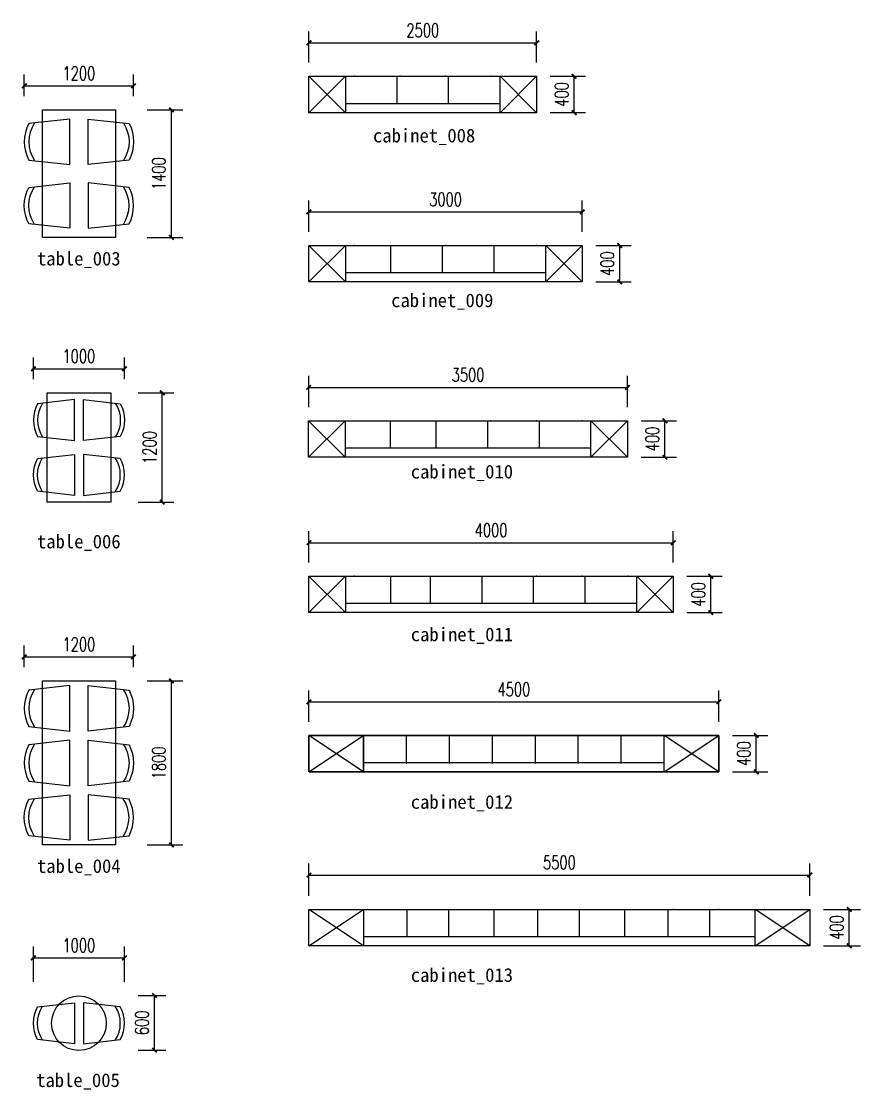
# Model space of a CAD drawing. Extents: x 23971 to 232415, y -48119 to 67869.
# Drawn here: x 80972 to 90187, y 8074 to 19803 of the extents above; entities that cross this region are included whole.
import ezdxf

# ---------------------------------------------------------------- set-up
doc = ezdxf.new("R2010")
doc.units = 0
doc.header["$LTSCALE"] = 1000
doc.header["$MEASUREMENT"] = 0
doc.layers.add('PM-家具', color=146, linetype='Continuous')
doc.layers.add('PUB_DIM', color=3, linetype='Continuous')
doc.styles.add('_TCH_DIM_T3', font='SIMPLEX', dxfattribs={"width": 0.705882, "bigfont": 'GBCBIG'})
doc.styles.get("Standard").update_dxf_attribs({"font": 'gbenor.shx', "bigfont": 'gbcbig.shx'})
doc.dimstyles.new('_TCH_ARCH&&50', dxfattribs={"dimtxt": 148.75, "dimasz": 50, "dimexe": 125, "dimexo": 150, "dimgap": 63.125, "dimtad": 1, "dimdec": 0, "dimzin": 0, "dimdsep": 46, "dimtxsty": '_TCH_DIM_T3', "dimblk": 'ARCHTICK', "dimcen": 0.09, "dimclrt": 7, "dimazin": 2, "dimtfac": 1, "dimtdec": 0, "dimtix": 1, "dimtmove": 2, "dimatfit": 3, "dimfxl": 100, "dimtolj": 1, "dimtzin": 0, "dimarcsym": 0})

# ---------------------------------------------------------------- blocks, each defined once
blk = doc.blocks.new('餐椅')
at = {"linetype": 'Continuous'}
blk.add_lwpolyline([(-37122, -100190), (-36672, -100240), (-36672, -99740), (-37122, -99790, 0.25)], format="xyb", close=True, dxfattribs=at)
at = {"color": 251, "linetype": 'Continuous'}
blk.add_arc((-36747, -99990), 375, 146.5109, 213.4891, dxfattribs=at)
blk = doc.blocks.new('450椅子')
at = {"linetype": 'Continuous'}
blk.add_lwpolyline([(-38284, -105674), (-37879, -105719), (-37879, -105269), (-38284, -105314, 0.25)], format="xyb", close=True, dxfattribs=at)
at = {"color": 251, "linetype": 'Continuous'}
blk.add_arc((-37947, -105494), 337, 146.5109, 213.4891, dxfattribs=at)
blk = doc.blocks.new('table003')
at = {"layer": 'PM-家具'}
blk.add_lwpolyline([(-36972, -99097), (-36172, -99097), (-36172, -100497), (-36972, -100497)], close=True, dxfattribs=at)
blk.add_blockref('餐椅', (0, 543), dxfattribs=at)
at = {"layer": 'PM-家具', "xscale": -1}
blk.add_blockref('餐椅', (-73144, 543), dxfattribs=at)
at = {"layer": 'PM-家具', "xscale": -1, "rotation": 180}
blk.add_blockref('餐椅', (0, -200137), dxfattribs=at)
at = {"layer": 'PM-家具', "rotation": 180}
blk.add_blockref('餐椅', (-73144, -200137), dxfattribs=at)
blk = doc.blocks.new('_ArchTick')
at = {"color": 0, "linetype": 'ByBlock', "const_width": 0.4}
blk.add_lwpolyline([(-0.5, -0.5), (0.5, 0.5)], dxfattribs=at)
blk = doc.blocks.new('*D99')
at = {"layer": 'Defpoints', "color": 0, "transparency": 16777216}
for p in [(88630, 11963), (89042, 11963), (88630, 11563)]:
    blk.add_point(p, dxfattribs=at)
at = {"layer": 'PUB_DIM', "color": 0, "lineweight": -2, "transparency": 16777216}
for p, q in [((88780, 11963), (89167, 11963)), ((89042, 11563), (89042, 11963)), ((88780, 11563), (89167, 11563))]:
    blk.add_line(p, q, dxfattribs=at)
at = {"layer": 'PUB_DIM', "color": 0, "lineweight": -2, "transparency": 16777216, "xscale": 50, "yscale": 50, "zscale": 50}
for p, rotation in [((89042, 11963), 90), ((89042, 11563), 270)]:
    blk.add_blockref('_ArchTick', p, dxfattribs=dict(at, rotation=rotation))
at = {"layer": 'PUB_DIM', "color": 7, "transparency": 16777216, "insert": (88905, 11763), "char_height": 148.8, "attachment_point": 5, "rotation": 90, "style": '_TCH_DIM_T3'}
blk.add_mtext('\\A1;400', dxfattribs=at)
blk = doc.blocks.new('*D100')
at = {"layer": 'Defpoints', "color": 0, "transparency": 16777216}
for p in [(88630, 12331), (84130, 11963), (88630, 11963)]:
    blk.add_point(p, dxfattribs=at)
at = {"layer": 'PUB_DIM', "color": 0, "lineweight": -2, "transparency": 16777216}
for p, q in [((84130, 12113), (84130, 12456)), ((88630, 12113), (88630, 12456)), ((84130, 12331), (88630, 12331))]:
    blk.add_line(p, q, dxfattribs=at)
at = {"layer": 'PUB_DIM', "color": 0, "lineweight": -2, "transparency": 16777216, "xscale": 50, "yscale": 50, "zscale": 50, "rotation": 180}
blk.add_blockref('_ArchTick', (84130, 12331), dxfattribs=at)
at = {"layer": 'PUB_DIM', "color": 0, "lineweight": -2, "transparency": 16777216, "xscale": 50, "yscale": 50, "zscale": 50}
blk.add_blockref('_ArchTick', (88630, 12331), dxfattribs=at)
at = {"layer": 'PUB_DIM', "color": 7, "transparency": 16777216, "insert": (86380, 12469), "char_height": 148.8, "attachment_point": 5, "style": '_TCH_DIM_T3'}
blk.add_mtext('\\A1;4500', dxfattribs=at)
blk = doc.blocks.new('*D101')
at = {"layer": 'Defpoints', "color": 0, "transparency": 16777216}
for p in [(89630, 10053), (90062, 10053), (89630, 9653)]:
    blk.add_point(p, dxfattribs=at)
at = {"layer": 'PUB_DIM', "color": 0, "lineweight": -2, "transparency": 16777216}
for p, q in [((89780, 10053), (90187, 10053)), ((90062, 9653), (90062, 10053)), ((89780, 9653), (90187, 9653))]:
    blk.add_line(p, q, dxfattribs=at)
at = {"layer": 'PUB_DIM', "color": 0, "lineweight": -2, "transparency": 16777216, "xscale": 50, "yscale": 50, "zscale": 50}
for p, rotation in [((90062, 10053), 90), ((90062, 9653), 270)]:
    blk.add_blockref('_ArchTick', p, dxfattribs=dict(at, rotation=rotation))
at = {"layer": 'PUB_DIM', "color": 7, "transparency": 16777216, "insert": (89925, 9853), "char_height": 148.8, "attachment_point": 5, "rotation": 90, "style": '_TCH_DIM_T3'}
blk.add_mtext('\\A1;400', dxfattribs=at)
blk = doc.blocks.new('*D102')
at = {"layer": 'Defpoints', "color": 0, "transparency": 16777216}
for p in [(89630, 10430), (84130, 10053), (89630, 10053)]:
    blk.add_point(p, dxfattribs=at)
at = {"layer": 'PUB_DIM', "color": 0, "lineweight": -2, "transparency": 16777216}
for p, q in [((84130, 10203), (84130, 10555)), ((89630, 10203), (89630, 10555)), ((84130, 10430), (89630, 10430))]:
    blk.add_line(p, q, dxfattribs=at)
at = {"layer": 'PUB_DIM', "color": 0, "lineweight": -2, "transparency": 16777216, "xscale": 50, "yscale": 50, "zscale": 50, "rotation": 180}
blk.add_blockref('_ArchTick', (84130, 10430), dxfattribs=at)
at = {"layer": 'PUB_DIM', "color": 0, "lineweight": -2, "transparency": 16777216, "xscale": 50, "yscale": 50, "zscale": 50}
blk.add_blockref('_ArchTick', (89630, 10430), dxfattribs=at)
at = {"layer": 'PUB_DIM', "color": 7, "transparency": 16777216, "insert": (86880, 10568), "char_height": 148.8, "attachment_point": 5, "style": '_TCH_DIM_T3'}
blk.add_mtext('\\A1;5500', dxfattribs=at)
blk = doc.blocks.new('*D103')
at = {"layer": 'Defpoints', "color": 0, "transparency": 16777216}
for p in [(88130, 13711), (88542, 13711), (88130, 13311)]:
    blk.add_point(p, dxfattribs=at)
at = {"layer": 'PUB_DIM', "color": 0, "lineweight": -2, "transparency": 16777216}
for p, q in [((88280, 13711), (88667, 13711)), ((88542, 13311), (88542, 13711)), ((88280, 13311), (88667, 13311))]:
    blk.add_line(p, q, dxfattribs=at)
at = {"layer": 'PUB_DIM', "color": 0, "lineweight": -2, "transparency": 16777216, "xscale": 50, "yscale": 50, "zscale": 50}
for p, rotation in [((88542, 13711), 90), ((88542, 13311), 270)]:
    blk.add_blockref('_ArchTick', p, dxfattribs=dict(at, rotation=rotation))
at = {"layer": 'PUB_DIM', "color": 7, "transparency": 16777216, "insert": (88405, 13511), "char_height": 148.8, "attachment_point": 5, "rotation": 90, "style": '_TCH_DIM_T3'}
blk.add_mtext('\\A1;400', dxfattribs=at)
blk = doc.blocks.new('*D104')
at = {"layer": 'Defpoints', "color": 0, "transparency": 16777216}
for p in [(88130, 14079), (84130, 13711), (88130, 13711)]:
    blk.add_point(p, dxfattribs=at)
at = {"layer": 'PUB_DIM', "color": 0, "lineweight": -2, "transparency": 16777216}
for p, q in [((84130, 13861), (84130, 14204)), ((88130, 13861), (88130, 14204)), ((84130, 14079), (88130, 14079))]:
    blk.add_line(p, q, dxfattribs=at)
at = {"layer": 'PUB_DIM', "color": 0, "lineweight": -2, "transparency": 16777216, "xscale": 50, "yscale": 50, "zscale": 50, "rotation": 180}
blk.add_blockref('_ArchTick', (84130, 14079), dxfattribs=at)
at = {"layer": 'PUB_DIM', "color": 0, "lineweight": -2, "transparency": 16777216, "xscale": 50, "yscale": 50, "zscale": 50}
blk.add_blockref('_ArchTick', (88130, 14079), dxfattribs=at)
at = {"layer": 'PUB_DIM', "color": 7, "transparency": 16777216, "insert": (86130, 14217), "char_height": 148.8, "attachment_point": 5, "style": '_TCH_DIM_T3'}
blk.add_mtext('\\A1;4000', dxfattribs=at)
blk = doc.blocks.new('*D105')
at = {"layer": 'Defpoints', "color": 0, "transparency": 16777216}
for p in [(87627, 15417), (88039, 15417), (87627, 15017)]:
    blk.add_point(p, dxfattribs=at)
at = {"layer": 'PUB_DIM', "color": 0, "lineweight": -2, "transparency": 16777216}
for p, q in [((87777, 15417), (88164, 15417)), ((88039, 15017), (88039, 15417)), ((87777, 15017), (88164, 15017))]:
    blk.add_line(p, q, dxfattribs=at)
at = {"layer": 'PUB_DIM', "color": 0, "lineweight": -2, "transparency": 16777216, "xscale": 50, "yscale": 50, "zscale": 50}
for p, rotation in [((88039, 15417), 90), ((88039, 15017), 270)]:
    blk.add_blockref('_ArchTick', p, dxfattribs=dict(at, rotation=rotation))
at = {"layer": 'PUB_DIM', "color": 7, "transparency": 16777216, "insert": (87901, 15217), "char_height": 148.8, "attachment_point": 5, "rotation": 90, "style": '_TCH_DIM_T3'}
blk.add_mtext('\\A1;400', dxfattribs=at)
blk = doc.blocks.new('*D106')
at = {"layer": 'Defpoints', "color": 0, "transparency": 16777216}
for p in [(87627, 15785), (84127, 15417), (87627, 15417)]:
    blk.add_point(p, dxfattribs=at)
at = {"layer": 'PUB_DIM', "color": 0, "lineweight": -2, "transparency": 16777216}
for p, q in [((84127, 15567), (84127, 15910)), ((87627, 15567), (87627, 15910)), ((84127, 15785), (87627, 15785))]:
    blk.add_line(p, q, dxfattribs=at)
at = {"layer": 'PUB_DIM', "color": 0, "lineweight": -2, "transparency": 16777216, "xscale": 50, "yscale": 50, "zscale": 50, "rotation": 180}
blk.add_blockref('_ArchTick', (84127, 15785), dxfattribs=at)
at = {"layer": 'PUB_DIM', "color": 0, "lineweight": -2, "transparency": 16777216, "xscale": 50, "yscale": 50, "zscale": 50}
blk.add_blockref('_ArchTick', (87627, 15785), dxfattribs=at)
at = {"layer": 'PUB_DIM', "color": 7, "transparency": 16777216, "insert": (85877, 15922), "char_height": 148.8, "attachment_point": 5, "style": '_TCH_DIM_T3'}
blk.add_mtext('\\A1;3500', dxfattribs=at)
blk = doc.blocks.new('*D107')
at = {"layer": 'Defpoints', "color": 0, "transparency": 16777216}
for p in [(87130, 17343), (87542, 17343), (87130, 16943)]:
    blk.add_point(p, dxfattribs=at)
at = {"layer": 'PUB_DIM', "color": 0, "lineweight": -2, "transparency": 16777216}
for p, q in [((87280, 17343), (87667, 17343)), ((87542, 16943), (87542, 17343)), ((87280, 16943), (87667, 16943))]:
    blk.add_line(p, q, dxfattribs=at)
at = {"layer": 'PUB_DIM', "color": 0, "lineweight": -2, "transparency": 16777216, "xscale": 50, "yscale": 50, "zscale": 50}
for p, rotation in [((87542, 17343), 90), ((87542, 16943), 270)]:
    blk.add_blockref('_ArchTick', p, dxfattribs=dict(at, rotation=rotation))
at = {"layer": 'PUB_DIM', "color": 7, "transparency": 16777216, "insert": (87405, 17143), "char_height": 148.8, "attachment_point": 5, "rotation": 90, "style": '_TCH_DIM_T3'}
blk.add_mtext('\\A1;400', dxfattribs=at)
blk = doc.blocks.new('*D108')
at = {"layer": 'Defpoints', "color": 0, "transparency": 16777216}
for p in [(87130, 17711), (84130, 17343), (87130, 17343)]:
    blk.add_point(p, dxfattribs=at)
at = {"layer": 'PUB_DIM', "color": 0, "lineweight": -2, "transparency": 16777216}
for p, q in [((84130, 17493), (84130, 17836)), ((87130, 17493), (87130, 17836)), ((84130, 17711), (87130, 17711))]:
    blk.add_line(p, q, dxfattribs=at)
at = {"layer": 'PUB_DIM', "color": 0, "lineweight": -2, "transparency": 16777216, "xscale": 50, "yscale": 50, "zscale": 50, "rotation": 180}
blk.add_blockref('_ArchTick', (84130, 17711), dxfattribs=at)
at = {"layer": 'PUB_DIM', "color": 0, "lineweight": -2, "transparency": 16777216, "xscale": 50, "yscale": 50, "zscale": 50}
blk.add_blockref('_ArchTick', (87130, 17711), dxfattribs=at)
at = {"layer": 'PUB_DIM', "color": 7, "transparency": 16777216, "insert": (85630, 17848), "char_height": 148.8, "attachment_point": 5, "style": '_TCH_DIM_T3'}
blk.add_mtext('\\A1;3000', dxfattribs=at)
blk = doc.blocks.new('*D109')
at = {"layer": 'Defpoints', "color": 0, "transparency": 16777216}
for p in [(86630, 19201), (87042, 19201), (86630, 18801)]:
    blk.add_point(p, dxfattribs=at)
at = {"layer": 'PUB_DIM', "color": 0, "lineweight": -2, "transparency": 16777216}
for p, q in [((86780, 19201), (87167, 19201)), ((87042, 18801), (87042, 19201)), ((86780, 18801), (87167, 18801))]:
    blk.add_line(p, q, dxfattribs=at)
at = {"layer": 'PUB_DIM', "color": 0, "lineweight": -2, "transparency": 16777216, "xscale": 50, "yscale": 50, "zscale": 50}
for p, rotation in [((87042, 19201), 90), ((87042, 18801), 270)]:
    blk.add_blockref('_ArchTick', p, dxfattribs=dict(at, rotation=rotation))
at = {"layer": 'PUB_DIM', "color": 7, "transparency": 16777216, "insert": (86905, 19001), "char_height": 148.8, "attachment_point": 5, "rotation": 90, "style": '_TCH_DIM_T3'}
blk.add_mtext('\\A1;400', dxfattribs=at)
blk = doc.blocks.new('*D110')
at = {"layer": 'Defpoints', "color": 0, "transparency": 16777216}
for p in [(86630, 19568), (84130, 19201), (86630, 19201)]:
    blk.add_point(p, dxfattribs=at)
at = {"layer": 'PUB_DIM', "color": 0, "lineweight": -2, "transparency": 16777216}
for p, q in [((84130, 19351), (84130, 19693)), ((86630, 19351), (86630, 19693)), ((84130, 19568), (86630, 19568))]:
    blk.add_line(p, q, dxfattribs=at)
at = {"layer": 'PUB_DIM', "color": 0, "lineweight": -2, "transparency": 16777216, "xscale": 50, "yscale": 50, "zscale": 50, "rotation": 180}
blk.add_blockref('_ArchTick', (84130, 19568), dxfattribs=at)
at = {"layer": 'PUB_DIM', "color": 0, "lineweight": -2, "transparency": 16777216, "xscale": 50, "yscale": 50, "zscale": 50}
blk.add_blockref('_ArchTick', (86630, 19568), dxfattribs=at)
at = {"layer": 'PUB_DIM', "color": 7, "transparency": 16777216, "insert": (85380, 19706), "char_height": 148.8, "attachment_point": 5, "style": '_TCH_DIM_T3'}
blk.add_mtext('\\A1;2500', dxfattribs=at)
blk = doc.blocks.new('*D111')
at = {"layer": 'Defpoints', "color": 0, "transparency": 16777216}
for p in [(82104, 9107), (82434, 9107), (82104, 8507)]:
    blk.add_point(p, dxfattribs=at)
at = {"layer": 'PUB_DIM', "color": 0, "lineweight": -2, "transparency": 16777216}
for p, q in [((82254, 9107), (82559, 9107)), ((82434, 8507), (82434, 9107)), ((82254, 8507), (82559, 8507))]:
    blk.add_line(p, q, dxfattribs=at)
at = {"layer": 'PUB_DIM', "color": 0, "lineweight": -2, "transparency": 16777216, "xscale": 50, "yscale": 50, "zscale": 50}
for p, rotation in [((82434, 9107), 90), ((82434, 8507), 270)]:
    blk.add_blockref('_ArchTick', p, dxfattribs=dict(at, rotation=rotation))
at = {"layer": 'PUB_DIM', "color": 7, "transparency": 16777216, "insert": (82296, 8807), "char_height": 148.8, "attachment_point": 5, "rotation": 90, "style": '_TCH_DIM_T3'}
blk.add_mtext('\\A1;600', dxfattribs=at)
blk = doc.blocks.new('*D112')
at = {"layer": 'Defpoints', "color": 0, "transparency": 16777216}
for p in [(82104, 9520), (81104, 9107), (82104, 9107)]:
    blk.add_point(p, dxfattribs=at)
at = {"layer": 'PUB_DIM', "color": 0, "lineweight": -2, "transparency": 16777216}
for p, q in [((81104, 9257), (81104, 9645)), ((82104, 9257), (82104, 9645)), ((81104, 9520), (82104, 9520))]:
    blk.add_line(p, q, dxfattribs=at)
at = {"layer": 'PUB_DIM', "color": 0, "lineweight": -2, "transparency": 16777216, "xscale": 50, "yscale": 50, "zscale": 50, "rotation": 180}
blk.add_blockref('_ArchTick', (81104, 9520), dxfattribs=at)
at = {"layer": 'PUB_DIM', "color": 0, "lineweight": -2, "transparency": 16777216, "xscale": 50, "yscale": 50, "zscale": 50}
blk.add_blockref('_ArchTick', (82104, 9520), dxfattribs=at)
at = {"layer": 'PUB_DIM', "color": 7, "transparency": 16777216, "insert": (81604, 9657), "char_height": 148.8, "attachment_point": 5, "style": '_TCH_DIM_T3'}
blk.add_mtext('\\A1;1000', dxfattribs=at)
blk = doc.blocks.new('*D113')
at = {"layer": 'Defpoints', "color": 0, "transparency": 16777216}
for p in [(82104, 15725), (82520, 15725), (82104, 14525)]:
    blk.add_point(p, dxfattribs=at)
at = {"layer": 'PUB_DIM', "color": 0, "lineweight": -2, "transparency": 16777216}
for p, q in [((82254, 15725), (82645, 15725)), ((82520, 14525), (82520, 15725)), ((82254, 14525), (82645, 14525))]:
    blk.add_line(p, q, dxfattribs=at)
at = {"layer": 'PUB_DIM', "color": 0, "lineweight": -2, "transparency": 16777216, "xscale": 50, "yscale": 50, "zscale": 50}
for p, rotation in [((82520, 15725), 90), ((82520, 14525), 270)]:
    blk.add_blockref('_ArchTick', p, dxfattribs=dict(at, rotation=rotation))
at = {"layer": 'PUB_DIM', "color": 7, "transparency": 16777216, "insert": (82382, 15125), "char_height": 148.8, "attachment_point": 5, "rotation": 90, "style": '_TCH_DIM_T3'}
blk.add_mtext('\\A1;1200', dxfattribs=at)
blk = doc.blocks.new('*D114')
at = {"layer": 'Defpoints', "color": 0, "transparency": 16777216}
for p in [(82104, 15989), (81104, 15725), (82104, 15725)]:
    blk.add_point(p, dxfattribs=at)
at = {"layer": 'PUB_DIM', "color": 0, "lineweight": -2, "transparency": 16777216}
for p, q in [((81104, 15875), (81104, 16114)), ((82104, 15875), (82104, 16114)), ((81104, 15989), (82104, 15989))]:
    blk.add_line(p, q, dxfattribs=at)
at = {"layer": 'PUB_DIM', "color": 0, "lineweight": -2, "transparency": 16777216, "xscale": 50, "yscale": 50, "zscale": 50, "rotation": 180}
blk.add_blockref('_ArchTick', (81104, 15989), dxfattribs=at)
at = {"layer": 'PUB_DIM', "color": 0, "lineweight": -2, "transparency": 16777216, "xscale": 50, "yscale": 50, "zscale": 50}
blk.add_blockref('_ArchTick', (82104, 15989), dxfattribs=at)
at = {"layer": 'PUB_DIM', "color": 7, "transparency": 16777216, "insert": (81604, 16127), "char_height": 148.8, "attachment_point": 5, "style": '_TCH_DIM_T3'}
blk.add_mtext('\\A1;1000', dxfattribs=at)
blk = doc.blocks.new('*D115')
at = {"layer": 'Defpoints', "color": 0, "transparency": 16777216}
for p in [(82204, 12561), (82620, 12561), (82204, 10761)]:
    blk.add_point(p, dxfattribs=at)
at = {"layer": 'PUB_DIM', "color": 0, "lineweight": -2, "transparency": 16777216}
for p, q in [((82354, 12561), (82745, 12561)), ((82620, 10761), (82620, 12561)), ((82354, 10761), (82745, 10761))]:
    blk.add_line(p, q, dxfattribs=at)
at = {"layer": 'PUB_DIM', "color": 0, "lineweight": -2, "transparency": 16777216, "xscale": 50, "yscale": 50, "zscale": 50}
for p, rotation in [((82620, 12561), 90), ((82620, 10761), 270)]:
    blk.add_blockref('_ArchTick', p, dxfattribs=dict(at, rotation=rotation))
at = {"layer": 'PUB_DIM', "color": 7, "transparency": 16777216, "insert": (82482, 11661), "char_height": 148.8, "attachment_point": 5, "rotation": 90, "style": '_TCH_DIM_T3'}
blk.add_mtext('\\A1;1800', dxfattribs=at)
blk = doc.blocks.new('*D116')
at = {"layer": 'Defpoints', "color": 0, "transparency": 16777216}
for p in [(82204, 12826), (81004, 12561), (82204, 12561)]:
    blk.add_point(p, dxfattribs=at)
at = {"layer": 'PUB_DIM', "color": 0, "lineweight": -2, "transparency": 16777216}
for p, q in [((81004, 12711), (81004, 12951)), ((82204, 12711), (82204, 12951)), ((81004, 12826), (82204, 12826))]:
    blk.add_line(p, q, dxfattribs=at)
at = {"layer": 'PUB_DIM', "color": 0, "lineweight": -2, "transparency": 16777216, "xscale": 50, "yscale": 50, "zscale": 50, "rotation": 180}
blk.add_blockref('_ArchTick', (81004, 12826), dxfattribs=at)
at = {"layer": 'PUB_DIM', "color": 0, "lineweight": -2, "transparency": 16777216, "xscale": 50, "yscale": 50, "zscale": 50}
blk.add_blockref('_ArchTick', (82204, 12826), dxfattribs=at)
at = {"layer": 'PUB_DIM', "color": 7, "transparency": 16777216, "insert": (81604, 12963), "char_height": 148.8, "attachment_point": 5, "style": '_TCH_DIM_T3'}
blk.add_mtext('\\A1;1200', dxfattribs=at)
blk = doc.blocks.new('*D117')
at = {"layer": 'Defpoints', "color": 0, "transparency": 16777216}
for p in [(82204, 18831), (82620, 18831), (82204, 17431)]:
    blk.add_point(p, dxfattribs=at)
at = {"layer": 'PUB_DIM', "color": 0, "lineweight": -2, "transparency": 16777216}
for p, q in [((82354, 18831), (82745, 18831)), ((82620, 17431), (82620, 18831)), ((82354, 17431), (82745, 17431))]:
    blk.add_line(p, q, dxfattribs=at)
at = {"layer": 'PUB_DIM', "color": 0, "lineweight": -2, "transparency": 16777216, "xscale": 50, "yscale": 50, "zscale": 50}
for p, rotation in [((82620, 18831), 90), ((82620, 17431), 270)]:
    blk.add_blockref('_ArchTick', p, dxfattribs=dict(at, rotation=rotation))
at = {"layer": 'PUB_DIM', "color": 7, "transparency": 16777216, "insert": (82482, 18131), "char_height": 148.8, "attachment_point": 5, "rotation": 90, "style": '_TCH_DIM_T3'}
blk.add_mtext('\\A1;1400', dxfattribs=at)
blk = doc.blocks.new('*D118')
at = {"layer": 'Defpoints', "color": 0, "transparency": 16777216}
for p in [(82204, 19096), (81004, 18831), (82204, 18831)]:
    blk.add_point(p, dxfattribs=at)
at = {"layer": 'PUB_DIM', "color": 0, "lineweight": -2, "transparency": 16777216}
for p, q in [((81004, 18981), (81004, 19221)), ((82204, 18981), (82204, 19221)), ((81004, 19096), (82204, 19096))]:
    blk.add_line(p, q, dxfattribs=at)
at = {"layer": 'PUB_DIM', "color": 0, "lineweight": -2, "transparency": 16777216, "xscale": 50, "yscale": 50, "zscale": 50, "rotation": 180}
blk.add_blockref('_ArchTick', (81004, 19096), dxfattribs=at)
at = {"layer": 'PUB_DIM', "color": 0, "lineweight": -2, "transparency": 16777216, "xscale": 50, "yscale": 50, "zscale": 50}
blk.add_blockref('_ArchTick', (82204, 19096), dxfattribs=at)
at = {"layer": 'PUB_DIM', "color": 7, "transparency": 16777216, "insert": (81604, 19233), "char_height": 148.8, "attachment_point": 5, "style": '_TCH_DIM_T3'}
blk.add_mtext('\\A1;1200', dxfattribs=at)

msp = doc.modelspace()

# ---------------------------------------------------------------- linework, layer by layer
at = {"linetype": 'Continuous'}
for p, q in [((88630.2, 11963.4), (84130.2, 11963.4)), ((84130.2, 11963.4), (84130.2, 11563.4)), ((84730.2, 11563.4), (84730.2, 11963.4)), ((88030.2, 11563.4), (88030.2, 11963.4)), ((88630.2, 11563.4), (88630.2, 11963.4)), ((84130.2, 11563.4), (88630.2, 11563.4))]:
    msp.add_line(p, q, dxfattribs=at)
at = {"color": 146}
for p in [(86126.8, 15416.9), (86626.8, 15416.9), (87126.8, 15416.9), (84630.2, 13711.4), (86630.2, 13711.4), (87130.2, 13711.4), (87630.2, 13711.4), (84630.2, 11963.4), (87130.2, 11963.4), (87630.2, 11963.4), (88130.2, 11963.4), (88130.2, 10052.9), (88630.2, 10052.9), (89130.2, 10052.9)]:
    msp.add_point(p, dxfattribs=at)
at = {"layer": 'PM-家具', "color": 251}
for p, q in [((84530.2, 18800.7), (84130.2, 19200.7)), ((84130.2, 18800.7), (84530.2, 19200.7)), ((85096.9, 18900.7), (85096.9, 19200.7)), ((85663.5, 18900.7), (85663.5, 19200.7)), ((86630.2, 18800.7), (86230.2, 19200.7)), ((86230.2, 18800.7), (86630.2, 19200.7)), ((84530.2, 18900.7), (86230.2, 18900.7)), ((84130.2, 16943.2), (84530.2, 17343.2)), ((84530.2, 16943.2), (84130.2, 17343.2)), ((85030.2, 17043.2), (85030.2, 17343.2)), ((85596.9, 17043.2), (85596.9, 17343.2)), ((86163.5, 17043.2), (86163.5, 17343.2)), ((86730.2, 16943.2), (87130.2, 17343.2)), ((87130.2, 16943.2), (86730.2, 17343.2)), ((86730.2, 17043.2), (84530.2, 17043.2)), ((84126.8, 15016.9), (84526.8, 15416.9)), ((84526.8, 15016.9), (84126.8, 15416.9)), ((85026.8, 15116.9), (85026.8, 15416.9)), ((85526.8, 15116.9), (85526.8, 15416.9)), ((86093.5, 15116.9), (86093.5, 15416.9)), ((86660.2, 15116.9), (86660.2, 15416.9)), ((87226.8, 15016.9), (87626.8, 15416.9)), ((87626.8, 15016.9), (87226.8, 15416.9)), ((87226.8, 15116.9), (84526.8, 15116.9)), ((84130.2, 13311.4), (84530.2, 13711.4)), ((84530.2, 13311.4), (84130.2, 13711.4)), ((85030.2, 13411.4), (85030.2, 13711.4)), ((85463.5, 13411.4), (85463.5, 13711.4)), ((86030.2, 13411.4), (86030.2, 13711.4)), ((86596.9, 13411.4), (86596.9, 13711.4)), ((87163.5, 13411.4), (87163.5, 13711.4)), ((87730.2, 13311.4), (88130.2, 13711.4)), ((88130.2, 13311.4), (87730.2, 13711.4)), ((87730.2, 13411.4), (84530.2, 13411.4)), ((84730.2, 11563.4), (84130.2, 11963.4)), ((84130.2, 11563.4), (84730.2, 11963.4)), ((85201.6, 11663.4), (85201.6, 11963.4)), ((85673.1, 11663.4), (85673.1, 11963.4)), ((86144.5, 11663.4), (86144.5, 11963.4)), ((86615.9, 11663.4), (86615.9, 11963.4)), ((87087.3, 11663.4), (87087.3, 11963.4)), ((87558.8, 11663.4), (87558.8, 11963.4)), ((88030.2, 11563.4), (88630.2, 11963.4)), ((88630.2, 11563.4), (88030.2, 11963.4)), ((88030.2, 11663.4), (84730.2, 11663.4)), ((84130.2, 9652.9), (84730.2, 10052.9)), ((84730.2, 9652.9), (84130.2, 10052.9)), ((85208, 9752.9), (85208, 10052.9)), ((85665.8, 9752.9), (85665.8, 10052.9)), ((86163.5, 9752.9), (86163.5, 10052.9)), ((86641.3, 9752.9), (86641.3, 10052.9)), ((87099.1, 9752.9), (87099.1, 10052.9)), ((87596.9, 9752.9), (87596.9, 10052.9)), ((88074.6, 9752.9), (88074.6, 10052.9)), ((88532.4, 9752.9), (88532.4, 10052.9)), ((89030.2, 9652.9), (89630.2, 10052.9)), ((89630.2, 9652.9), (89030.2, 10052.9)), ((89030.2, 9752.9), (84730.2, 9752.9))]:
    msp.add_line(p, q, dxfattribs=at)
at = {"layer": 'PM-家具'}
msp.add_line((86230.2, 18800.7), (86230.2, 19200.7), dxfattribs=at)
for points in [[(84130.2, 19200.7), (84530.2, 19200.7), (84530.2, 18800.7), (84130.2, 18800.7)], [(84130.2, 19200.7), (86630.2, 19200.7), (86630.2, 18800.7), (84130.2, 18800.7)], [(86230.2, 19200.7), (86630.2, 19200.7), (86630.2, 18800.7), (86230.2, 18800.7)], [(84130.2, 17343.2), (87130.2, 17343.2), (87130.2, 16943.2), (84130.2, 16943.2)], [(84130.2, 17343.2), (84530.2, 17343.2), (84530.2, 16943.2), (84130.2, 16943.2)], [(86730.2, 17343.2), (87130.2, 17343.2), (87130.2, 16943.2), (86730.2, 16943.2)], [(81254.4, 15724.5), (81954.4, 15724.5), (81954.4, 14524.5), (81254.4, 14524.5)], [(84126.8, 15416.9), (84526.8, 15416.9), (84526.8, 15016.9), (84126.8, 15016.9)], [(84126.8, 15416.9), (87626.8, 15416.9), (87626.8, 15016.9), (84126.8, 15016.9)], [(87226.8, 15416.9), (87626.8, 15416.9), (87626.8, 15016.9), (87226.8, 15016.9)], [(84130.2, 13711.4), (84530.2, 13711.4), (84530.2, 13311.4), (84130.2, 13311.4)], [(84130.2, 13711.4), (88130.2, 13711.4), (88130.2, 13311.4), (84130.2, 13311.4)], [(87730.2, 13711.4), (88130.2, 13711.4), (88130.2, 13311.4), (87730.2, 13311.4)], [(81204.4, 12561), (82004.4, 12561), (82004.4, 10761), (81204.4, 10761)], [(84130.2, 11963.4), (84730.2, 11963.4), (84730.2, 11563.4), (84130.2, 11563.4)], [(84130.2, 11963.4), (88630.2, 11963.4), (88630.2, 11563.4), (84130.2, 11563.4)], [(88030.2, 11963.4), (88630.2, 11963.4), (88630.2, 11563.4), (88030.2, 11563.4)], [(84130.2, 10052.9), (89630.2, 10052.9), (89630.2, 9652.9), (84130.2, 9652.9)], [(84130.2, 10052.9), (84730.2, 10052.9), (84730.2, 9652.9), (84130.2, 9652.9)], [(89030.2, 10052.9), (89630.2, 10052.9), (89630.2, 9652.9), (89030.2, 9652.9)]]:
    msp.add_lwpolyline(points, close=True, dxfattribs=at)
msp.add_circle((81604.4, 8802.8), 300, dxfattribs=at)
for p in [(84630.2, 19200.7), (85130.2, 19200.7), (85630.2, 19200.7), (86130.2, 19200.7), (84630.2, 17343.2), (85630.2, 17343.2), (86130.2, 17343.2), (86630.2, 17343.2)]:
    msp.add_point(p, dxfattribs=at)
at = {"layer": 'PM-家具', "color": 251}
for p in [(85201.6, 11663.4), (85673.1, 11663.4), (86144.5, 11663.4), (86615.9, 11663.4), (87087.3, 11663.4), (87558.8, 11663.4)]:
    msp.add_point(p, dxfattribs=at)

# ---------------------------------------------------------------- block references
at = {"layer": 'PM-家具'}
for name, p in [('table003', (118176.7, 117928)), ('450椅子', (119433.9, 120919)), ('餐椅', (118176.7, 112250.9)), ('餐椅', (118176.7, 111650.9))]:
    msp.add_blockref(name, p, dxfattribs=at)
at = {"layer": 'PM-家具', "xscale": -1}
for name, p in [('450椅子', (43775, 120919)), ('餐椅', (45032.2, 112250.9)), ('餐椅', (45032.2, 111650.9))]:
    msp.add_blockref(name, p, dxfattribs=at)
at = {"layer": 'PM-家具', "xscale": -1, "rotation": 180}
for name, p in [('450椅子', (119433.9, -90669.9)), ('餐椅', (118176.7, -88928.8)), ('450椅子', (119433.9, -96691.6))]:
    msp.add_blockref(name, p, dxfattribs=at)
at = {"layer": 'PM-家具', "rotation": 180}
for name, p in [('450椅子', (43775, -90669.9)), ('餐椅', (45032.2, -88928.8)), ('450椅子', (43775, -96691.6))]:
    msp.add_blockref(name, p, dxfattribs=at)

# ---------------------------------------------------------------- texts
at = {"char_height": 150, "attachment_point": 1}
for s, insert in [('{\\f@FangSong|b0|i0|c134|p49;cabinet_008}', (84833.7, 18624.4)), ('{\\f@FangSong|b0|i0|c134|p49;table_003}', (81143.8, 17273.5)), ('{\\f@FangSong|b0|i0|c134|p49;cabinet_009}', (85033, 16815.5)), ('{\\f@FangSong|b0|i0|c134|p49;cabinet_010}', (85248.4, 14934.2)), ('{\\f@FangSong|b0|i0|c134|p49;table_006}', (81143.8, 14167.2)), ('{\\f@FangSong|b0|i0|c134|p49;cabinet_011}', (85248.4, 13147.3)), ('{\\f@FangSong|b0|i0|c134|p49;cabinet_012}', (85248.4, 11307.8)), ('{\\f@FangSong|b0|i0|c134|p49;table_004}', (81143.8, 10603.7)), ('{\\f@FangSong|b0|i0|c134|p49;cabinet_013}', (85248.4, 9407.2)), ('{\\f@FangSong|b0|i0|c134|p49;table_005}', (81135.2, 8252.4))]:
    msp.add_mtext_dynamic_manual_height_columns(s, width=1434.402, gutter_width=1750, heights=[0], dxfattribs=dict(at, insert=insert))

# ---------------------------------------------------------------- dimensions: what is measured, and where the dimension line sits
at = {"layer": 'PUB_DIM'}
for p1, p2, distance, picture, middle in [((84130.2, 19200.7), (86630.2, 19200.7), 367.6, '*D110', (85380.2, 19705.9)), ((81004.4, 18830.8), (82204.4, 18830.8), 264.8, '*D118', (81604.4, 19233.1)), ((86630.2, 18800.7), (86630.2, 19200.7), -412.1, '*D109', (86904.8, 19000.7)), ((82204.4, 17430.8), (82204.4, 18830.8), -415.1, '*D117', (82482, 18130.8)), ((84130.2, 17343.2), (87130.2, 17343.2), 367.6, '*D108', (85630.2, 17848.4)), ((87130.2, 16943.2), (87130.2, 17343.2), -412.1, '*D107', (87404.8, 17143.2)), ((81104.4, 15724.5), (82104.4, 15724.5), 264.8, '*D114', (81604.4, 16126.8)), ((84126.8, 15416.9), (87626.8, 15416.9), 367.6, '*D106', (85876.8, 15922.1)), ((82104.4, 14524.5), (82104.4, 15724.5), -415.1, '*D113', (82382, 15124.5)), ((87626.8, 15016.9), (87626.8, 15416.9), -412.1, '*D105', (87901.5, 15216.9)), ((84130.2, 13711.4), (88130.2, 13711.4), 367.6, '*D104', (86130.2, 14216.6)), ((88130.2, 13311.4), (88130.2, 13711.4), -412.1, '*D103', (88404.8, 13511.4)), ((81004.4, 12561), (82204.4, 12561), 264.8, '*D116', (81604.4, 12963.3)), ((82204.4, 10761), (82204.4, 12561), -415.1, '*D115', (82482, 11661)), ((84130.2, 11963.4), (88630.2, 11963.4), 367.6, '*D100', (86380.2, 12468.5)), ((88630.2, 11563.4), (88630.2, 11963.4), -412.1, '*D99', (88904.8, 11763.4)), ((84130.2, 10052.9), (89630.2, 10052.9), 377.4, '*D102', (86880.2, 10567.9)), ((89630.2, 9652.9), (89630.2, 10052.9), -432.2, '*D101', (89924.9, 9852.9)), ((81104.4, 9106.9), (82104.4, 9106.9), 413.1, '*D112', (81604.4, 9657.5)), ((82104.4, 8506.9), (82104.4, 9106.9), -329.4, '*D111', (82296.3, 8806.9))]:
    dim = msp.add_aligned_dim(p1=p1, p2=p2, distance=distance, dimstyle='_TCH_ARCH&&50', dxfattribs=at)
    dim.commit()
    dim.dimension.update_dxf_attribs({"geometry": picture, "text_midpoint": middle})

doc.saveas('drawing.dxf')
